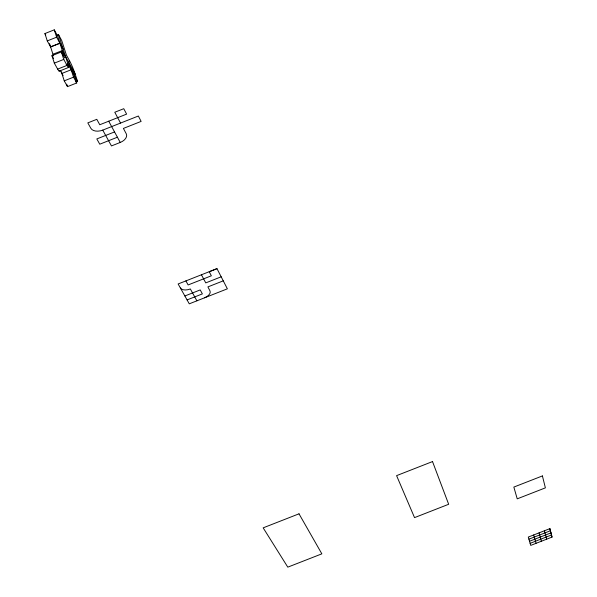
<?xml version="1.0" encoding="UTF-8"?>
<svg xmlns="http://www.w3.org/2000/svg" width="597" height="597" viewBox="0 0 597 597"><rect width="100%" height="100%" fill="white"/><g stroke="black" fill="none" stroke-linecap="round" stroke-linejoin="round"><path stroke-width="0.9" d="M50.618 46.917L59.924 43.223L50.588 46.879L47.267 40.902L44.932 33.551L54.26 29.85L57.543 35.857L64.655 57.946L61.357 51.946L51.954 55.678L54.32 63.148L57.663 69.103A10.306 1.037 67.4 0 0 59.357 70.677M56.797 35.253L58.476 34.589L61.722 40.544L66.416 55.081L69.625 60.939A10.119 0.948 67.5 0 1 75.162 74.035L77.535 81.364L75.864 82.02M47.267 40.902L56.625 37.193L63.17 49.155M216.98 268.65L178.13 283.963L189.271 303.828L227.375 288.821L216.98 268.65L209.226 271.739L211.353 275.799L188.13 284.948L185.898 280.896M52.939 54.245L62.297 50.588L75.162 74.035L74.588 74.267M54.32 63.148L63.752 59.409L67.051 65.386L57.663 69.103M69.051 61.17L69.625 60.939M66.222 64.551L67.916 63.879L77.535 81.364M59.222 71.162L68.618 67.439M70.312 68.909L71.983 68.245L76.744 82.968L67.491 86.64L64.245 80.849L61.357 71.804M61.879 73.438L71.155 69.759M64.245 80.849L73.543 77.162L76.744 82.968M102.744 130.116L138.362 116.019L141.131 121.4L123.4 128.422L126.228 133.721A9.53 5.918 -17.2 0 1 120.251 142.452L111.467 145.929L102.744 130.116A9.671 6.074 -16.7 0 1 90.841 128.288L87.819 122.885L96.796 119.325L99.781 124.743L126.616 114.124L123.766 108.699L114.781 112.251L120.549 123.064M114.542 131.93L96.818 138.937L99.766 144.198L117.408 137.213M221.188 276.814L205.764 282.888L201.435 274.777M184.869 295.97L200.219 289.926L202.376 293.888L187.077 299.918M223.263 280.851L207.905 286.896L209.972 290.896A8.186 4.418 -18.6 0 1 204.495 297.799M528.912 539.166L550.427 530.77M529.524 541.255L550.979 532.882M530.129 543.33L551.524 534.979M51.954 55.678L53.618 58.67M60.245 70.506L63.103 75.618M44.932 33.551L45.768 35.051M196.891 300.828L190.346 288.963A8.351 4.552 -18.3 0 1 180.391 287.993M108.729 121.206L120.251 142.452M68.774 62.401L73.543 77.162M58.476 34.589L67.916 63.879A10.306 0.978 67.4 0 1 67.051 65.386M54.26 29.85L56.625 37.193M61.357 51.946L63.752 59.409M66.707 84.177L67.491 86.64M49.558 43.618L53.461 55.894M533.673 534.972L536.039 543.322M539.054 532.875L541.36 541.248M544.427 530.778L546.673 539.173M549.8 528.681L551.994 537.099M299.007 513.823L263.165 527.845L287.799 567.15L321.85 553.844L299.007 513.823M432.519 461.571L396.587 475.637L414.534 517.621L448.668 504.278L432.519 461.571M542.412 475.928L513.845 487.077L517.226 498.846L545.382 487.861L542.412 475.928M549.874 528.651L528.3 537.069L530.726 545.397L552.068 537.069L549.874 528.651"/></g></svg>
